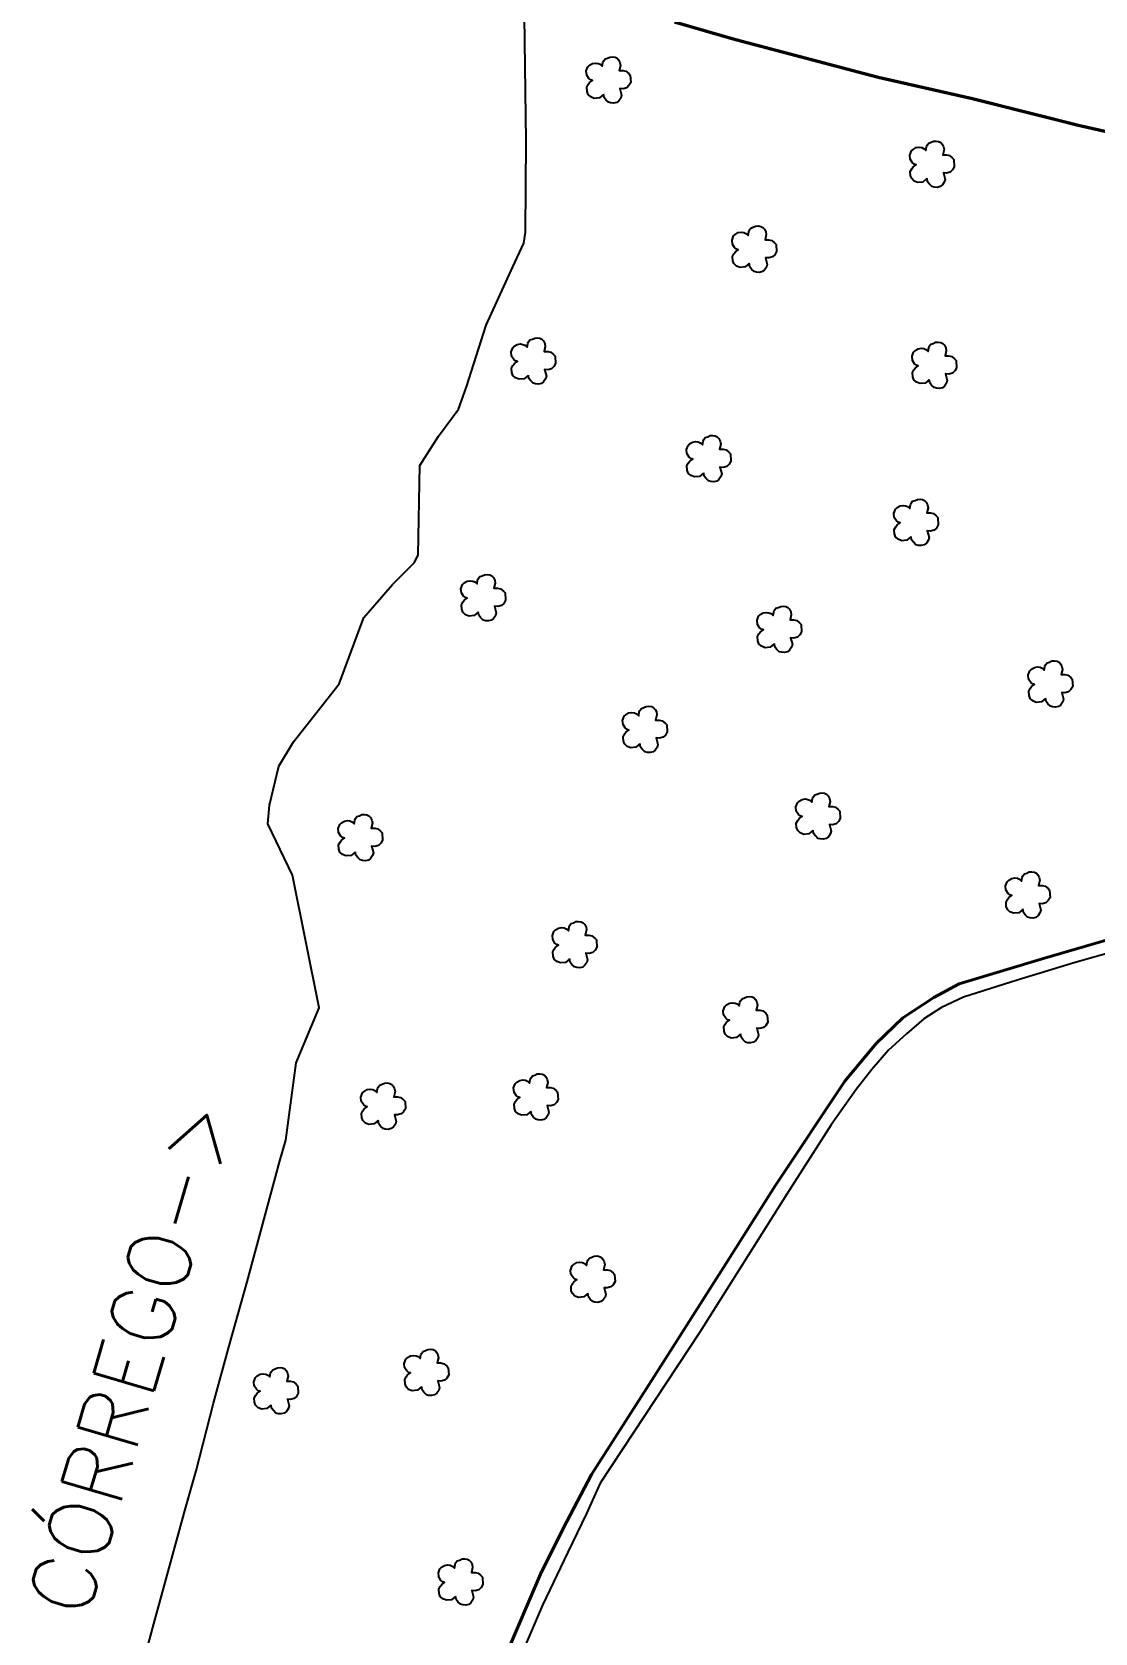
# Model space of a CAD drawing. Extents: x 742933 to 746083, y 7825389 to 7829844.
# Drawn here: x 743640.1 to 743970.5, y 7828058.4 to 7828556.3 of the extents above; entities that cross this region are included whole.
import ezdxf

# ---------------------------------------------------------------- set-up
doc = ezdxf.new("R2010")
doc.units = 0
doc.linetypes.add('CONTINUO', pattern=[0])
doc.layers.add('0114001012', color=1, linetype='Continuous', lineweight=40)
doc.layers.add('0114001012003', color=5, linetype='Continuous', lineweight=25)
for name, color, linetype in [('_SIMBOLO ARVORE', 118, 'Continuous'), ('CURSOS_D_AGUA', 5, 'Continuous'), ('TEXTO', 7, 'Continuous')]:
    doc.layers.add(name, color=color, linetype=linetype)
doc.styles.add('ROMANS', font='romans')

msp = doc.modelspace()

# ---------------------------------------------------------------- linework, layer by layer
at = {"layer": '0114001012', "linetype": 'Continuous'}
msp.add_lwpolyline([(743977.94, 7828275.05), (743954.86, 7828268.3), (743928.26, 7828260.28), (743920.38, 7828256.06), (743910.81, 7828249.74), (743902.51, 7828241.72), (743892.8, 7828230.05), (743871.06, 7828197.48), (743855.72, 7828173.15), (743833.46, 7828138.2), (743814.04, 7828107.68), (743805.15, 7828090.86), (743798.12, 7828076.65), (743787, 7828050.77)], dxfattribs=at)
at = {"layer": '0114001012003'}
msp.add_lwpolyline([(743982.98, 7828272.18), (743964.35, 7828266.88), (743946.32, 7828261.47), (743929.67, 7828256.16), (743922.85, 7828252.95), (743917.33, 7828249.35), (743911.92, 7828244.73), (743906.34, 7828239.66), (743901.14, 7828233.67), (743896.3, 7828227.42), (743888.52, 7828216.43), (743874.75, 7828194.87), (743847.63, 7828151.96), (743816.64, 7828105.02), (743812.45, 7828095.55), (743806.6, 7828083.48), (743798.71, 7828067.07), (743788.34, 7828042.59)], dxfattribs=at)
at = {"layer": '_SIMBOLO ARVORE', "linetype": 'CONTINUO'}
for points in [[(743817.69, 7828536.91, 0), (743816.45, 7828535.86, 0), (743814.87, 7828535.68, 0), (743813.74, 7828536.12, 0), (743812.94, 7828536.91, 0), (743812.61, 7828537.81, 0), (743812.52, 7828539.14, 0), (743812.95, 7828539.98, 0), (743813.4, 7828540.6, 0), (743814.32, 7828541.22, 0), (743813.74, 7828541.4, 0), (743813.16, 7828541.88, 0), (743812.49, 7828542.94, 0), (743812.37, 7828544.2, 0), (743812.85, 7828545.51, 0), (743813.36, 7828545.98, 0), (743814.29, 7828546.55, 0), (743815.27, 7828546.68, 0), (743816.05, 7828546.57, 0), (743816.67, 7828546.29, 0), (743817.35, 7828545.68, 0), (743817.55, 7828546.84, 0), (743817.72, 7828547.3, 0), (743818.23, 7828547.94, 0), (743818.98, 7828548.21, 0), (743819.71, 7828548.54, 0), (743820.54, 7828548.61, 0), (743821.32, 7828548.5, 0), (743821.95, 7828548.17, 0), (743822.43, 7828547.66, 0), (743822.84, 7828546.84, 0), (743823, 7828545.94, 0), (743822.62, 7828544.32, 0), (743823.76, 7828544.34, 0), (743824.69, 7828544.11, 0), (743825.57, 7828543.41, 0), (743826.06, 7828542.86, 0), (743826.2, 7828540.63, 0), (743825.65, 7828539.64, 0), (743824.93, 7828538.97, 0), (743823.79, 7828538.67, 0), (743822.79, 7828538.76, 0), (743823.32, 7828536.68, 0), (743823.08, 7828535.79, 0), (743822.48, 7828534.95, 0), (743821.82, 7828534.42, 0), (743820.88, 7828534.19, 0), (743819.94, 7828534.25, 0), (743819.25, 7828534.45, 0), (743818.45, 7828535.23, 0), (743817.9, 7828535.94, 0), (743817.73, 7828537.02, 0)], [(743918.29, 7828510.71, 0), (743917.04, 7828509.67, 0), (743915.46, 7828509.49, 0), (743914.33, 7828509.92, 0), (743913.53, 7828510.71, 0), (743913.2, 7828511.61, 0), (743913.11, 7828512.94, 0), (743913.54, 7828513.78, 0), (743914, 7828514.4, 0), (743914.91, 7828515.02, 0), (743914.33, 7828515.21, 0), (743913.76, 7828515.68, 0), (743913.09, 7828516.74, 0), (743912.96, 7828518, 0), (743913.45, 7828519.32, 0), (743913.96, 7828519.79, 0), (743914.89, 7828520.36, 0), (743915.87, 7828520.49, 0), (743916.65, 7828520.38, 0), (743917.26, 7828520.09, 0), (743917.94, 7828519.49, 0), (743918.14, 7828520.64, 0), (743918.32, 7828521.1, 0), (743918.82, 7828521.74, 0), (743919.57, 7828522.02, 0), (743920.31, 7828522.34, 0), (743921.13, 7828522.42, 0), (743921.91, 7828522.31, 0), (743922.55, 7828521.97, 0), (743923.02, 7828521.46, 0), (743923.43, 7828520.65, 0), (743923.59, 7828519.74, 0), (743923.22, 7828518.13, 0), (743924.35, 7828518.14, 0), (743925.29, 7828517.92, 0), (743926.17, 7828517.22, 0), (743926.66, 7828516.66, 0), (743926.79, 7828514.44, 0), (743926.25, 7828513.44, 0), (743925.52, 7828512.78, 0), (743924.38, 7828512.47, 0), (743923.38, 7828512.56, 0), (743923.92, 7828510.48, 0), (743923.67, 7828509.6, 0), (743923.07, 7828508.75, 0), (743922.41, 7828508.23, 0), (743921.47, 7828508, 0), (743920.54, 7828508.05, 0), (743919.84, 7828508.25, 0), (743919.04, 7828509.04, 0), (743918.5, 7828509.75, 0), (743918.33, 7828510.82, 0)], [(743863.01, 7828484.28, 0), (743861.76, 7828483.24, 0), (743860.18, 7828483.06, 0), (743859.05, 7828483.49, 0), (743858.25, 7828484.28, 0), (743857.92, 7828485.18, 0), (743857.83, 7828486.51, 0), (743858.26, 7828487.35, 0), (743858.72, 7828487.97, 0), (743859.63, 7828488.59, 0), (743859.05, 7828488.78, 0), (743858.48, 7828489.25, 0), (743857.8, 7828490.31, 0), (743857.68, 7828491.57, 0), (743858.17, 7828492.89, 0), (743858.68, 7828493.36, 0), (743859.61, 7828493.93, 0), (743860.59, 7828494.06, 0), (743861.37, 7828493.95, 0), (743861.98, 7828493.66, 0), (743862.66, 7828493.06, 0), (743862.86, 7828494.21, 0), (743863.03, 7828494.67, 0), (743863.54, 7828495.31, 0), (743864.29, 7828495.59, 0), (743865.03, 7828495.91, 0), (743865.85, 7828495.99, 0), (743866.63, 7828495.88, 0), (743867.27, 7828495.54, 0), (743867.74, 7828495.03, 0), (743868.15, 7828494.22, 0), (743868.31, 7828493.31, 0), (743867.94, 7828491.7, 0), (743869.07, 7828491.71, 0), (743870.01, 7828491.49, 0), (743870.89, 7828490.79, 0), (743871.38, 7828490.23, 0), (743871.51, 7828488.01, 0), (743870.97, 7828487.01, 0), (743870.24, 7828486.35, 0), (743869.1, 7828486.04, 0), (743868.1, 7828486.13, 0), (743868.63, 7828484.05, 0), (743868.39, 7828483.17, 0), (743867.79, 7828482.32, 0), (743867.13, 7828481.8, 0), (743866.19, 7828481.57, 0), (743865.26, 7828481.62, 0), (743864.56, 7828481.82, 0), (743863.76, 7828482.61, 0), (743863.21, 7828483.32, 0), (743863.05, 7828484.39, 0)], [(743794.33, 7828449.52, 0), (743793.08, 7828448.48, 0), (743791.5, 7828448.3, 0), (743790.37, 7828448.73, 0), (743789.57, 7828449.52, 0), (743789.24, 7828450.42, 0), (743789.15, 7828451.75, 0), (743789.58, 7828452.59, 0), (743790.04, 7828453.21, 0), (743790.95, 7828453.83, 0), (743790.37, 7828454.02, 0), (743789.8, 7828454.49, 0), (743789.13, 7828455.55, 0), (743789, 7828456.81, 0), (743789.49, 7828458.13, 0), (743790, 7828458.6, 0), (743790.93, 7828459.17, 0), (743791.91, 7828459.3, 0), (743792.69, 7828459.18, 0), (743793.3, 7828458.9, 0), (743793.98, 7828458.3, 0), (743794.18, 7828459.45, 0), (743794.36, 7828459.91, 0), (743794.86, 7828460.55, 0), (743795.61, 7828460.83, 0), (743796.35, 7828461.15, 0), (743797.17, 7828461.23, 0), (743797.95, 7828461.12, 0), (743798.59, 7828460.78, 0), (743799.06, 7828460.27, 0), (743799.47, 7828459.46, 0), (743799.63, 7828458.55, 0), (743799.26, 7828456.94, 0), (743800.39, 7828456.95, 0), (743801.33, 7828456.73, 0), (743802.21, 7828456.03, 0), (743802.7, 7828455.47, 0), (743802.83, 7828453.25, 0), (743802.29, 7828452.25, 0), (743801.56, 7828451.59, 0), (743800.42, 7828451.28, 0), (743799.42, 7828451.37, 0), (743799.96, 7828449.29, 0), (743799.71, 7828448.41, 0), (743799.11, 7828447.56, 0), (743798.45, 7828447.04, 0), (743797.51, 7828446.81, 0), (743796.58, 7828446.86, 0), (743795.88, 7828447.06, 0), (743795.08, 7828447.85, 0), (743794.54, 7828448.56, 0), (743794.37, 7828449.63, 0)], [(743918.97, 7828448.18, 0), (743917.73, 7828447.13, 0), (743916.14, 7828446.95, 0), (743915.02, 7828447.39, 0), (743914.22, 7828448.17, 0), (743913.89, 7828449.07, 0), (743913.8, 7828450.41, 0), (743914.23, 7828451.25, 0), (743914.68, 7828451.87, 0), (743915.59, 7828452.49, 0), (743915.01, 7828452.67, 0), (743914.44, 7828453.14, 0), (743913.77, 7828454.2, 0), (743913.65, 7828455.47, 0), (743914.13, 7828456.78, 0), (743914.64, 7828457.25, 0), (743915.57, 7828457.82, 0), (743916.55, 7828457.95, 0), (743917.33, 7828457.84, 0), (743917.95, 7828457.55, 0), (743918.62, 7828456.95, 0), (743918.83, 7828458.1, 0), (743919, 7828458.56, 0), (743919.5, 7828459.2, 0), (743920.26, 7828459.48, 0), (743920.99, 7828459.81, 0), (743921.82, 7828459.88, 0), (743922.6, 7828459.77, 0), (743923.23, 7828459.43, 0), (743923.7, 7828458.93, 0), (743924.12, 7828458.11, 0), (743924.28, 7828457.2, 0), (743923.9, 7828455.59, 0), (743925.03, 7828455.61, 0), (743925.97, 7828455.38, 0), (743926.85, 7828454.68, 0), (743927.34, 7828454.12, 0), (743927.48, 7828451.9, 0), (743926.93, 7828450.9, 0), (743926.21, 7828450.24, 0), (743925.07, 7828449.94, 0), (743924.07, 7828450.02, 0), (743924.6, 7828447.95, 0), (743924.35, 7828447.06, 0), (743923.75, 7828446.22, 0), (743923.09, 7828445.69, 0), (743922.15, 7828445.46, 0), (743921.22, 7828445.52, 0), (743920.52, 7828445.71, 0), (743919.72, 7828446.5, 0), (743919.18, 7828447.21, 0), (743919.01, 7828448.28, 0)], [(743848.84, 7828419.15, 0), (743847.59, 7828418.1, 0), (743846.01, 7828417.92, 0), (743844.88, 7828418.36, 0), (743844.08, 7828419.15, 0), (743843.75, 7828420.05, 0), (743843.66, 7828421.38, 0), (743844.09, 7828422.22, 0), (743844.55, 7828422.84, 0), (743845.46, 7828423.46, 0), (743844.88, 7828423.64, 0), (743844.31, 7828424.12, 0), (743843.64, 7828425.18, 0), (743843.51, 7828426.44, 0), (743844, 7828427.75, 0), (743844.51, 7828428.22, 0), (743845.44, 7828428.79, 0), (743846.42, 7828428.92, 0), (743847.2, 7828428.81, 0), (743847.81, 7828428.53, 0), (743848.49, 7828427.92, 0), (743848.69, 7828429.08, 0), (743848.87, 7828429.54, 0), (743849.37, 7828430.18, 0), (743850.12, 7828430.45, 0), (743850.86, 7828430.78, 0), (743851.68, 7828430.85, 0), (743852.46, 7828430.74, 0), (743853.1, 7828430.41, 0), (743853.57, 7828429.9, 0), (743853.98, 7828429.08, 0), (743854.15, 7828428.18, 0), (743853.77, 7828426.56, 0), (743854.9, 7828426.58, 0), (743855.84, 7828426.35, 0), (743856.72, 7828425.65, 0), (743857.21, 7828425.1, 0), (743857.34, 7828422.87, 0), (743856.8, 7828421.88, 0), (743856.07, 7828421.21, 0), (743854.93, 7828420.91, 0), (743853.93, 7828421, 0), (743854.47, 7828418.92, 0), (743854.22, 7828418.03, 0), (743853.62, 7828417.19, 0), (743852.96, 7828416.66, 0), (743852.02, 7828416.43, 0), (743851.09, 7828416.49, 0), (743850.39, 7828416.69, 0), (743849.59, 7828417.47, 0), (743849.05, 7828418.18, 0), (743848.88, 7828419.26, 0)], [(743913.31, 7828399.33, 0), (743912.06, 7828398.28, 0), (743910.48, 7828398.1, 0), (743909.35, 7828398.54, 0), (743908.55, 7828399.32, 0), (743908.22, 7828400.22, 0), (743908.13, 7828401.55, 0), (743908.56, 7828402.4, 0), (743909.02, 7828403.02, 0), (743909.93, 7828403.63, 0), (743909.35, 7828403.82, 0), (743908.78, 7828404.29, 0), (743908.1, 7828405.35, 0), (743907.98, 7828406.61, 0), (743908.47, 7828407.93, 0), (743908.98, 7828408.4, 0), (743909.91, 7828408.97, 0), (743910.88, 7828409.1, 0), (743911.66, 7828408.99, 0), (743912.28, 7828408.7, 0), (743912.96, 7828408.1, 0), (743913.16, 7828409.25, 0), (743913.33, 7828409.71, 0), (743913.84, 7828410.35, 0), (743914.59, 7828410.63, 0), (743915.32, 7828410.95, 0), (743916.15, 7828411.03, 0), (743916.93, 7828410.92, 0), (743917.57, 7828410.58, 0), (743918.04, 7828410.07, 0), (743918.45, 7828409.26, 0), (743918.61, 7828408.35, 0), (743918.24, 7828406.74, 0), (743919.37, 7828406.76, 0), (743920.3, 7828406.53, 0), (743921.19, 7828405.83, 0), (743921.68, 7828405.27, 0), (743921.81, 7828403.05, 0), (743921.26, 7828402.05, 0), (743920.54, 7828401.39, 0), (743919.4, 7828401.08, 0), (743918.4, 7828401.17, 0), (743918.93, 7828399.1, 0), (743918.69, 7828398.21, 0), (743918.09, 7828397.37, 0), (743917.43, 7828396.84, 0), (743916.49, 7828396.61, 0), (743915.56, 7828396.66, 0), (743914.86, 7828396.86, 0), (743914.06, 7828397.65, 0), (743913.51, 7828398.36, 0), (743913.35, 7828399.43, 0)], [(743778.74, 7828375.89, 0), (743777.5, 7828374.85, 0), (743775.92, 7828374.67, 0), (743774.79, 7828375.1, 0), (743773.99, 7828375.89, 0), (743773.66, 7828376.79, 0), (743773.57, 7828378.12, 0), (743774, 7828378.96, 0), (743774.45, 7828379.58, 0), (743775.37, 7828380.2, 0), (743774.78, 7828380.39, 0), (743774.21, 7828380.86, 0), (743773.54, 7828381.92, 0), (743773.42, 7828383.18, 0), (743773.9, 7828384.5, 0), (743774.41, 7828384.97, 0), (743775.34, 7828385.54, 0), (743776.32, 7828385.67, 0), (743777.1, 7828385.55, 0), (743777.72, 7828385.27, 0), (743778.4, 7828384.67, 0), (743778.6, 7828385.82, 0), (743778.77, 7828386.28, 0), (743779.28, 7828386.92, 0), (743780.03, 7828387.2, 0), (743780.76, 7828387.52, 0), (743781.59, 7828387.6, 0), (743782.37, 7828387.49, 0), (743783, 7828387.15, 0), (743783.48, 7828386.64, 0), (743783.89, 7828385.83, 0), (743784.05, 7828384.92, 0), (743783.67, 7828383.31, 0), (743784.81, 7828383.32, 0), (743785.74, 7828383.1, 0), (743786.62, 7828382.4, 0), (743787.11, 7828381.84, 0), (743787.25, 7828379.62, 0), (743786.7, 7828378.62, 0), (743785.98, 7828377.96, 0), (743784.84, 7828377.65, 0), (743783.84, 7828377.74, 0), (743784.37, 7828375.66, 0), (743784.13, 7828374.78, 0), (743783.53, 7828373.93, 0), (743782.86, 7828373.41, 0), (743781.93, 7828373.18, 0), (743780.99, 7828373.23, 0), (743780.3, 7828373.43, 0), (743779.49, 7828374.22, 0), (743778.95, 7828374.93, 0), (743778.78, 7828376, 0)], [(743870.8, 7828366.05, 0), (743869.56, 7828365.01, 0), (743867.97, 7828364.82, 0), (743866.84, 7828365.26, 0), (743866.04, 7828366.05, 0), (743865.71, 7828366.95, 0), (743865.62, 7828368.28, 0), (743866.06, 7828369.12, 0), (743866.51, 7828369.74, 0), (743867.42, 7828370.36, 0), (743866.84, 7828370.54, 0), (743866.27, 7828371.02, 0), (743865.6, 7828372.08, 0), (743865.48, 7828373.34, 0), (743865.96, 7828374.65, 0), (743866.47, 7828375.12, 0), (743867.4, 7828375.69, 0), (743868.38, 7828375.82, 0), (743869.16, 7828375.71, 0), (743869.78, 7828375.43, 0), (743870.45, 7828374.82, 0), (743870.65, 7828375.98, 0), (743870.83, 7828376.44, 0), (743871.33, 7828377.08, 0), (743872.08, 7828377.35, 0), (743872.82, 7828377.68, 0), (743873.64, 7828377.75, 0), (743874.43, 7828377.64, 0), (743875.06, 7828377.31, 0), (743875.53, 7828376.8, 0), (743875.94, 7828375.98, 0), (743876.11, 7828375.08, 0), (743875.73, 7828373.46, 0), (743876.86, 7828373.48, 0), (743877.8, 7828373.26, 0), (743878.68, 7828372.56, 0), (743879.17, 7828372, 0), (743879.3, 7828369.77, 0), (743878.76, 7828368.78, 0), (743878.03, 7828368.11, 0), (743876.89, 7828367.81, 0), (743875.89, 7828367.9, 0), (743876.43, 7828365.82, 0), (743876.18, 7828364.94, 0), (743875.58, 7828364.09, 0), (743874.92, 7828363.56, 0), (743873.98, 7828363.33, 0), (743873.05, 7828363.39, 0), (743872.35, 7828363.59, 0), (743871.55, 7828364.37, 0), (743871.01, 7828365.08, 0), (743870.84, 7828366.16, 0)], [(743955.1, 7828349.06, 0), (743953.86, 7828348.01, 0), (743952.27, 7828347.83, 0), (743951.15, 7828348.27, 0), (743950.34, 7828349.06, 0), (743950.01, 7828349.96, 0), (743949.92, 7828351.29, 0), (743950.36, 7828352.13, 0), (743950.81, 7828352.75, 0), (743951.72, 7828353.37, 0), (743951.14, 7828353.55, 0), (743950.57, 7828354.03, 0), (743949.9, 7828355.09, 0), (743949.78, 7828356.35, 0), (743950.26, 7828357.66, 0), (743950.77, 7828358.13, 0), (743951.7, 7828358.7, 0), (743952.68, 7828358.83, 0), (743953.46, 7828358.72, 0), (743954.08, 7828358.44, 0), (743954.75, 7828357.83, 0), (743954.96, 7828358.99, 0), (743955.13, 7828359.45, 0), (743955.63, 7828360.09, 0), (743956.39, 7828360.36, 0), (743957.12, 7828360.69, 0), (743957.95, 7828360.76, 0), (743958.73, 7828360.65, 0), (743959.36, 7828360.32, 0), (743959.83, 7828359.81, 0), (743960.25, 7828358.99, 0), (743960.41, 7828358.09, 0), (743960.03, 7828356.47, 0), (743961.16, 7828356.49, 0), (743962.1, 7828356.26, 0), (743962.98, 7828355.56, 0), (743963.47, 7828355.01, 0), (743963.6, 7828352.78, 0), (743963.06, 7828351.79, 0), (743962.33, 7828351.12, 0), (743961.19, 7828350.82, 0), (743960.19, 7828350.91, 0), (743960.73, 7828348.83, 0), (743960.48, 7828347.94, 0), (743959.88, 7828347.1, 0), (743959.22, 7828346.57, 0), (743958.28, 7828346.34, 0), (743957.35, 7828346.4, 0), (743956.65, 7828346.6, 0), (743955.85, 7828347.38, 0), (743955.31, 7828348.09, 0), (743955.14, 7828349.17, 0)], [(743829.01, 7828334.9, 0), (743827.76, 7828333.85, 0), (743826.18, 7828333.67, 0), (743825.05, 7828334.11, 0), (743824.25, 7828334.9, 0), (743823.92, 7828335.8, 0), (743823.83, 7828337.13, 0), (743824.26, 7828337.97, 0), (743824.71, 7828338.59, 0), (743825.63, 7828339.21, 0), (743825.05, 7828339.39, 0), (743824.47, 7828339.87, 0), (743823.8, 7828340.93, 0), (743823.68, 7828342.19, 0), (743824.16, 7828343.5, 0), (743824.68, 7828343.97, 0), (743825.6, 7828344.54, 0), (743826.58, 7828344.67, 0), (743827.36, 7828344.56, 0), (743827.98, 7828344.28, 0), (743828.66, 7828343.67, 0), (743828.86, 7828344.83, 0), (743829.03, 7828345.29, 0), (743829.54, 7828345.93, 0), (743830.29, 7828346.2, 0), (743831.02, 7828346.53, 0), (743831.85, 7828346.6, 0), (743832.63, 7828346.49, 0), (743833.26, 7828346.16, 0), (743833.74, 7828345.65, 0), (743834.15, 7828344.83, 0), (743834.31, 7828343.93, 0), (743833.93, 7828342.31, 0), (743835.07, 7828342.33, 0), (743836, 7828342.1, 0), (743836.88, 7828341.4, 0), (743837.37, 7828340.85, 0), (743837.51, 7828338.62, 0), (743836.96, 7828337.63, 0), (743836.24, 7828336.96, 0), (743835.1, 7828336.66, 0), (743834.1, 7828336.75, 0), (743834.63, 7828334.67, 0), (743834.39, 7828333.78, 0), (743833.79, 7828332.94, 0), (743833.13, 7828332.41, 0), (743832.19, 7828332.18, 0), (743831.25, 7828332.24, 0), (743830.56, 7828332.44, 0), (743829.76, 7828333.22, 0), (743829.21, 7828333.93, 0), (743829.04, 7828335.01, 0)], [(743882.84, 7828308, 0), (743881.6, 7828306.95, 0), (743880.02, 7828306.77, 0), (743878.89, 7828307.21, 0), (743878.09, 7828307.99, 0), (743877.76, 7828308.89, 0), (743877.67, 7828310.22, 0), (743878.1, 7828311.07, 0), (743878.55, 7828311.69, 0), (743879.46, 7828312.3, 0), (743878.88, 7828312.49, 0), (743878.31, 7828312.96, 0), (743877.64, 7828314.02, 0), (743877.52, 7828315.28, 0), (743878, 7828316.6, 0), (743878.51, 7828317.07, 0), (743879.44, 7828317.64, 0), (743880.42, 7828317.77, 0), (743881.2, 7828317.66, 0), (743881.82, 7828317.37, 0), (743882.49, 7828316.77, 0), (743882.7, 7828317.92, 0), (743882.87, 7828318.38, 0), (743883.38, 7828319.02, 0), (743884.13, 7828319.3, 0), (743884.86, 7828319.62, 0), (743885.69, 7828319.7, 0), (743886.47, 7828319.59, 0), (743887.1, 7828319.25, 0), (743887.57, 7828318.74, 0), (743887.99, 7828317.93, 0), (743888.15, 7828317.02, 0), (743887.77, 7828315.41, 0), (743888.91, 7828315.43, 0), (743889.84, 7828315.2, 0), (743890.72, 7828314.5, 0), (743891.21, 7828313.94, 0), (743891.35, 7828311.72, 0), (743890.8, 7828310.72, 0), (743890.08, 7828310.06, 0), (743888.94, 7828309.75, 0), (743887.94, 7828309.84, 0), (743888.47, 7828307.77, 0), (743888.23, 7828306.88, 0), (743887.63, 7828306.04, 0), (743886.96, 7828305.51, 0), (743886.02, 7828305.28, 0), (743885.09, 7828305.33, 0), (743884.4, 7828305.53, 0), (743883.59, 7828306.32, 0), (743883.05, 7828307.03, 0), (743882.88, 7828308.1, 0)], [(743740.55, 7828301.28, 0), (743739.31, 7828300.23, 0), (743737.72, 7828300.05, 0), (743736.6, 7828300.49, 0), (743735.8, 7828301.27, 0), (743735.46, 7828302.17, 0), (743735.37, 7828303.5, 0), (743735.81, 7828304.34, 0), (743736.26, 7828304.97, 0), (743737.17, 7828305.58, 0), (743736.59, 7828305.77, 0), (743736.02, 7828306.24, 0), (743735.35, 7828307.3, 0), (743735.23, 7828308.56, 0), (743735.71, 7828309.88, 0), (743736.22, 7828310.35, 0), (743737.15, 7828310.92, 0), (743738.13, 7828311.05, 0), (743738.91, 7828310.94, 0), (743739.53, 7828310.65, 0), (743740.2, 7828310.05, 0), (743740.41, 7828311.2, 0), (743740.58, 7828311.66, 0), (743741.08, 7828312.3, 0), (743741.84, 7828312.58, 0), (743742.57, 7828312.9, 0), (743743.4, 7828312.98, 0), (743744.18, 7828312.87, 0), (743744.81, 7828312.53, 0), (743745.28, 7828312.02, 0), (743745.7, 7828311.21, 0), (743745.86, 7828310.3, 0), (743745.48, 7828308.69, 0), (743746.61, 7828308.7, 0), (743747.55, 7828308.48, 0), (743748.43, 7828307.78, 0), (743748.92, 7828307.22, 0), (743749.05, 7828305, 0), (743748.51, 7828304, 0), (743747.78, 7828303.34, 0), (743746.64, 7828303.03, 0), (743745.64, 7828303.12, 0), (743746.18, 7828301.04, 0), (743745.93, 7828300.16, 0), (743745.33, 7828299.31, 0), (743744.67, 7828298.79, 0), (743743.73, 7828298.56, 0), (743742.8, 7828298.61, 0), (743742.1, 7828298.81, 0), (743741.3, 7828299.6, 0), (743740.76, 7828300.31, 0), (743740.59, 7828301.38, 0)], [(743948.04, 7828283.45, 0), (743946.8, 7828282.41, 0), (743945.21, 7828282.22, 0), (743944.09, 7828282.66, 0), (743943.29, 7828283.45, 0), (743942.95, 7828284.35, 0), (743942.86, 7828285.68, 0), (743943.3, 7828286.52, 0), (743943.75, 7828287.14, 0), (743944.66, 7828287.76, 0), (743944.08, 7828287.95, 0), (743943.51, 7828288.42, 0), (743942.84, 7828289.48, 0), (743942.72, 7828290.74, 0), (743943.2, 7828292.05, 0), (743943.71, 7828292.53, 0), (743944.64, 7828293.09, 0), (743945.62, 7828293.22, 0), (743946.4, 7828293.11, 0), (743947.02, 7828292.83, 0), (743947.69, 7828292.22, 0), (743947.9, 7828293.38, 0), (743948.07, 7828293.84, 0), (743948.57, 7828294.48, 0), (743949.33, 7828294.75, 0), (743950.06, 7828295.08, 0), (743950.89, 7828295.16, 0), (743951.67, 7828295.04, 0), (743952.3, 7828294.71, 0), (743952.77, 7828294.2, 0), (743953.19, 7828293.39, 0), (743953.35, 7828292.48, 0), (743952.97, 7828290.86, 0), (743954.1, 7828290.88, 0), (743955.04, 7828290.66, 0), (743955.92, 7828289.96, 0), (743956.41, 7828289.4, 0), (743956.54, 7828287.17, 0), (743956, 7828286.18, 0), (743955.27, 7828285.51, 0), (743954.13, 7828285.21, 0), (743953.13, 7828285.3, 0), (743953.67, 7828283.22, 0), (743953.42, 7828282.34, 0), (743952.82, 7828281.49, 0), (743952.16, 7828280.96, 0), (743951.22, 7828280.73, 0), (743950.29, 7828280.79, 0), (743949.59, 7828280.99, 0), (743948.79, 7828281.77, 0), (743948.25, 7828282.48, 0), (743948.08, 7828283.56, 0)], [(743807.14, 7828268, 0), (743805.9, 7828266.95, 0), (743804.31, 7828266.77, 0), (743803.19, 7828267.21, 0), (743802.39, 7828268, 0), (743802.06, 7828268.9, 0), (743801.97, 7828270.23, 0), (743802.4, 7828271.07, 0), (743802.85, 7828271.69, 0), (743803.76, 7828272.31, 0), (743803.18, 7828272.49, 0), (743802.61, 7828272.97, 0), (743801.94, 7828274.03, 0), (743801.82, 7828275.29, 0), (743802.3, 7828276.6, 0), (743802.81, 7828277.07, 0), (743803.74, 7828277.64, 0), (743804.72, 7828277.77, 0), (743805.5, 7828277.66, 0), (743806.12, 7828277.38, 0), (743806.79, 7828276.77, 0), (743807, 7828277.93, 0), (743807.17, 7828278.39, 0), (743807.67, 7828279.03, 0), (743808.43, 7828279.3, 0), (743809.16, 7828279.63, 0), (743809.99, 7828279.7, 0), (743810.77, 7828279.59, 0), (743811.4, 7828279.26, 0), (743811.87, 7828278.75, 0), (743812.29, 7828277.93, 0), (743812.45, 7828277.03, 0), (743812.07, 7828275.41, 0), (743813.2, 7828275.43, 0), (743814.14, 7828275.2, 0), (743815.02, 7828274.5, 0), (743815.51, 7828273.95, 0), (743815.65, 7828271.72, 0), (743815.1, 7828270.73, 0), (743814.38, 7828270.06, 0), (743813.24, 7828269.76, 0), (743812.24, 7828269.85, 0), (743812.77, 7828267.77, 0), (743812.53, 7828266.88, 0), (743811.92, 7828266.04, 0), (743811.26, 7828265.51, 0), (743810.32, 7828265.28, 0), (743809.39, 7828265.34, 0), (743808.69, 7828265.54, 0), (743807.89, 7828266.32, 0), (743807.35, 7828267.03, 0), (743807.18, 7828268.11, 0)], [(743860.27, 7828244.64, 0), (743859.03, 7828243.59, 0), (743857.45, 7828243.41, 0), (743856.32, 7828243.85, 0), (743855.52, 7828244.63, 0), (743855.19, 7828245.53, 0), (743855.1, 7828246.86, 0), (743855.53, 7828247.71, 0), (743855.98, 7828248.33, 0), (743856.9, 7828248.94, 0), (743856.31, 7828249.13, 0), (743855.74, 7828249.6, 0), (743855.07, 7828250.66, 0), (743854.95, 7828251.92, 0), (743855.43, 7828253.24, 0), (743855.94, 7828253.71, 0), (743856.87, 7828254.28, 0), (743857.85, 7828254.41, 0), (743858.63, 7828254.3, 0), (743859.25, 7828254.01, 0), (743859.93, 7828253.41, 0), (743860.13, 7828254.56, 0), (743860.3, 7828255.02, 0), (743860.81, 7828255.66, 0), (743861.56, 7828255.94, 0), (743862.29, 7828256.26, 0), (743863.12, 7828256.34, 0), (743863.9, 7828256.23, 0), (743864.53, 7828255.89, 0), (743865.01, 7828255.38, 0), (743865.42, 7828254.57, 0), (743865.58, 7828253.66, 0), (743865.2, 7828252.05, 0), (743866.34, 7828252.07, 0), (743867.27, 7828251.84, 0), (743868.15, 7828251.14, 0), (743868.64, 7828250.58, 0), (743868.78, 7828248.36, 0), (743868.23, 7828247.36, 0), (743867.51, 7828246.7, 0), (743866.37, 7828246.39, 0), (743865.37, 7828246.48, 0), (743865.9, 7828244.41, 0), (743865.66, 7828243.52, 0), (743865.06, 7828242.68, 0), (743864.39, 7828242.15, 0), (743863.46, 7828241.92, 0), (743862.52, 7828241.97, 0), (743861.83, 7828242.17, 0), (743861.02, 7828242.96, 0), (743860.48, 7828243.67, 0), (743860.31, 7828244.74, 0)], [(743747.64, 7828217.73, 0), (743746.39, 7828216.69, 0), (743744.81, 7828216.5, 0), (743743.68, 7828216.94, 0), (743742.88, 7828217.73, 0), (743742.55, 7828218.63, 0), (743742.46, 7828219.96, 0), (743742.89, 7828220.8, 0), (743743.35, 7828221.42, 0), (743744.26, 7828222.04, 0), (743743.68, 7828222.23, 0), (743743.11, 7828222.7, 0), (743742.43, 7828223.76, 0), (743742.31, 7828225.02, 0), (743742.8, 7828226.34, 0), (743743.31, 7828226.81, 0), (743744.24, 7828227.37, 0), (743745.21, 7828227.51, 0), (743745.99, 7828227.39, 0), (743746.61, 7828227.11, 0), (743747.29, 7828226.5, 0), (743747.49, 7828227.66, 0), (743747.66, 7828228.12, 0), (743748.17, 7828228.76, 0), (743748.92, 7828229.04, 0), (743749.65, 7828229.36, 0), (743750.48, 7828229.44, 0), (743751.26, 7828229.33, 0), (743751.9, 7828228.99, 0), (743752.37, 7828228.48, 0), (743752.78, 7828227.67, 0), (743752.94, 7828226.76, 0), (743752.57, 7828225.14, 0), (743753.7, 7828225.16, 0), (743754.63, 7828224.94, 0), (743755.52, 7828224.24, 0), (743756.01, 7828223.68, 0), (743756.14, 7828221.45, 0), (743755.59, 7828220.46, 0), (743754.87, 7828219.8, 0), (743753.73, 7828219.49, 0), (743752.73, 7828219.58, 0), (743753.26, 7828217.5, 0), (743753.02, 7828216.62, 0), (743752.42, 7828215.77, 0), (743751.76, 7828215.25, 0), (743750.82, 7828215.01, 0), (743749.89, 7828215.07, 0), (743749.19, 7828215.27, 0), (743748.39, 7828216.06, 0), (743747.84, 7828216.76, 0), (743747.68, 7828217.84, 0)], [(743795.1, 7828220.61, 0), (743793.86, 7828219.56, 0), (743792.28, 7828219.38, 0), (743791.15, 7828219.82, 0), (743790.35, 7828220.6, 0), (743790.02, 7828221.5, 0), (743789.93, 7828222.84, 0), (743790.36, 7828223.68, 0), (743790.81, 7828224.3, 0), (743791.72, 7828224.92, 0), (743791.14, 7828225.1, 0), (743790.57, 7828225.57, 0), (743789.9, 7828226.63, 0), (743789.78, 7828227.89, 0), (743790.26, 7828229.21, 0), (743790.77, 7828229.68, 0), (743791.7, 7828230.25, 0), (743792.68, 7828230.38, 0), (743793.46, 7828230.27, 0), (743794.08, 7828229.98, 0), (743794.75, 7828229.38, 0), (743794.96, 7828230.53, 0), (743795.13, 7828230.99, 0), (743795.64, 7828231.63, 0), (743796.39, 7828231.91, 0), (743797.12, 7828232.24, 0), (743797.95, 7828232.31, 0), (743798.73, 7828232.2, 0), (743799.36, 7828231.86, 0), (743799.83, 7828231.35, 0), (743800.25, 7828230.54, 0), (743800.41, 7828229.63, 0), (743800.03, 7828228.02, 0), (743801.17, 7828228.04, 0), (743802.1, 7828227.81, 0), (743802.98, 7828227.11, 0), (743803.47, 7828226.55, 0), (743803.61, 7828224.33, 0), (743803.06, 7828223.33, 0), (743802.34, 7828222.67, 0), (743801.2, 7828222.36, 0), (743800.2, 7828222.45, 0), (743800.73, 7828220.38, 0), (743800.49, 7828219.49, 0), (743799.89, 7828218.65, 0), (743799.22, 7828218.12, 0), (743798.28, 7828217.89, 0), (743797.35, 7828217.94, 0), (743796.65, 7828218.14, 0), (743795.85, 7828218.93, 0), (743795.31, 7828219.64, 0), (743795.14, 7828220.71, 0)], [(743812.81, 7828163.93, 0), (743811.57, 7828162.88, 0), (743809.98, 7828162.7, 0), (743808.85, 7828163.14, 0), (743808.05, 7828163.92, 0), (743807.72, 7828164.82, 0), (743807.63, 7828166.15, 0), (743808.06, 7828166.99, 0), (743808.52, 7828167.62, 0), (743809.43, 7828168.23, 0), (743808.85, 7828168.42, 0), (743808.28, 7828168.89, 0), (743807.61, 7828169.95, 0), (743807.49, 7828171.21, 0), (743807.97, 7828172.53, 0), (743808.48, 7828173, 0), (743809.41, 7828173.57, 0), (743810.39, 7828173.7, 0), (743811.17, 7828173.59, 0), (743811.78, 7828173.3, 0), (743812.46, 7828172.7, 0), (743812.66, 7828173.85, 0), (743812.84, 7828174.31, 0), (743813.34, 7828174.95, 0), (743814.09, 7828175.23, 0), (743814.83, 7828175.55, 0), (743815.65, 7828175.63, 0), (743816.44, 7828175.52, 0), (743817.07, 7828175.18, 0), (743817.54, 7828174.67, 0), (743817.95, 7828173.86, 0), (743818.12, 7828172.95, 0), (743817.74, 7828171.34, 0), (743818.87, 7828171.36, 0), (743819.81, 7828171.13, 0), (743820.69, 7828170.43, 0), (743821.18, 7828169.87, 0), (743821.31, 7828167.65, 0), (743820.77, 7828166.65, 0), (743820.04, 7828165.99, 0), (743818.9, 7828165.68, 0), (743817.9, 7828165.77, 0), (743818.44, 7828163.7, 0), (743818.19, 7828162.81, 0), (743817.59, 7828161.97, 0), (743816.93, 7828161.44, 0), (743815.99, 7828161.21, 0), (743815.06, 7828161.26, 0), (743814.36, 7828161.46, 0), (743813.56, 7828162.25, 0), (743813.02, 7828162.96, 0), (743812.85, 7828164.03, 0)], [(743761.1, 7828134.94, 0), (743759.85, 7828133.9, 0), (743758.27, 7828133.71, 0), (743757.14, 7828134.15, 0), (743756.34, 7828134.94, 0), (743756.01, 7828135.84, 0), (743755.92, 7828137.17, 0), (743756.35, 7828138.01, 0), (743756.81, 7828138.63, 0), (743757.72, 7828139.25, 0), (743757.14, 7828139.43, 0), (743756.57, 7828139.91, 0), (743755.9, 7828140.97, 0), (743755.77, 7828142.23, 0), (743756.26, 7828143.54, 0), (743756.77, 7828144.01, 0), (743757.7, 7828144.58, 0), (743758.68, 7828144.71, 0), (743759.46, 7828144.6, 0), (743760.07, 7828144.32, 0), (743760.75, 7828143.71, 0), (743760.95, 7828144.87, 0), (743761.13, 7828145.33, 0), (743761.63, 7828145.97, 0), (743762.38, 7828146.24, 0), (743763.12, 7828146.57, 0), (743763.94, 7828146.64, 0), (743764.72, 7828146.53, 0), (743765.36, 7828146.2, 0), (743765.83, 7828145.69, 0), (743766.24, 7828144.87, 0), (743766.41, 7828143.97, 0), (743766.03, 7828142.35, 0), (743767.16, 7828142.37, 0), (743768.1, 7828142.14, 0), (743768.98, 7828141.45, 0), (743769.47, 7828140.89, 0), (743769.6, 7828138.66, 0), (743769.06, 7828137.67, 0), (743768.33, 7828137, 0), (743767.19, 7828136.7, 0), (743766.19, 7828136.79, 0), (743766.73, 7828134.71, 0), (743766.48, 7828133.82, 0), (743765.88, 7828132.98, 0), (743765.22, 7828132.45, 0), (743764.28, 7828132.22, 0), (743763.35, 7828132.28, 0), (743762.65, 7828132.48, 0), (743761.85, 7828133.26, 0), (743761.31, 7828133.97, 0), (743761.14, 7828135.05, 0)], [(743714.34, 7828129.24, 0), (743713.1, 7828128.19, 0), (743711.51, 7828128.01, 0), (743710.38, 7828128.45, 0), (743709.58, 7828129.23, 0), (743709.25, 7828130.13, 0), (743709.16, 7828131.46, 0), (743709.6, 7828132.3, 0), (743710.05, 7828132.93, 0), (743710.96, 7828133.54, 0), (743710.38, 7828133.73, 0), (743709.81, 7828134.2, 0), (743709.14, 7828135.26, 0), (743709.02, 7828136.52, 0), (743709.5, 7828137.84, 0), (743710.01, 7828138.31, 0), (743710.94, 7828138.88, 0), (743711.92, 7828139.01, 0), (743712.7, 7828138.9, 0), (743713.32, 7828138.61, 0), (743713.99, 7828138.01, 0), (743714.19, 7828139.16, 0), (743714.37, 7828139.62, 0), (743714.87, 7828140.26, 0), (743715.62, 7828140.54, 0), (743716.36, 7828140.86, 0), (743717.18, 7828140.94, 0), (743717.97, 7828140.83, 0), (743718.6, 7828140.49, 0), (743719.07, 7828139.98, 0), (743719.48, 7828139.17, 0), (743719.65, 7828138.26, 0), (743719.27, 7828136.65, 0), (743720.4, 7828136.66, 0), (743721.34, 7828136.44, 0), (743722.22, 7828135.74, 0), (743722.71, 7828135.18, 0), (743722.84, 7828132.96, 0), (743722.3, 7828131.96, 0), (743721.57, 7828131.3, 0), (743720.43, 7828130.99, 0), (743719.43, 7828131.08, 0), (743719.97, 7828129, 0), (743719.72, 7828128.12, 0), (743719.12, 7828127.27, 0), (743718.46, 7828126.75, 0), (743717.52, 7828126.52, 0), (743716.59, 7828126.57, 0), (743715.89, 7828126.77, 0), (743715.09, 7828127.56, 0), (743714.55, 7828128.27, 0), (743714.38, 7828129.34, 0)], [(743771.72, 7828069.76, 0), (743770.48, 7828068.72, 0), (743768.89, 7828068.54, 0), (743767.77, 7828068.97, 0), (743766.97, 7828069.76, 0), (743766.63, 7828070.66, 0), (743766.55, 7828071.99, 0), (743766.98, 7828072.83, 0), (743767.43, 7828073.45, 0), (743768.34, 7828074.07, 0), (743767.76, 7828074.26, 0), (743767.19, 7828074.73, 0), (743766.52, 7828075.79, 0), (743766.4, 7828077.05, 0), (743766.88, 7828078.37, 0), (743767.39, 7828078.84, 0), (743768.32, 7828079.41, 0), (743769.3, 7828079.54, 0), (743770.08, 7828079.43, 0), (743770.7, 7828079.14, 0), (743771.37, 7828078.54, 0), (743771.58, 7828079.69, 0), (743771.75, 7828080.15, 0), (743772.25, 7828080.79, 0), (743773.01, 7828081.07, 0), (743773.74, 7828081.39, 0), (743774.57, 7828081.47, 0), (743775.35, 7828081.36, 0), (743775.98, 7828081.02, 0), (743776.45, 7828080.51, 0), (743776.87, 7828079.7, 0), (743777.03, 7828078.79, 0), (743776.65, 7828077.18, 0), (743777.78, 7828077.19, 0), (743778.72, 7828076.97, 0), (743779.6, 7828076.27, 0), (743780.09, 7828075.71, 0), (743780.22, 7828073.49, 0), (743779.68, 7828072.49, 0), (743778.96, 7828071.83, 0), (743777.81, 7828071.52, 0), (743776.81, 7828071.61, 0), (743777.35, 7828069.53, 0), (743777.1, 7828068.65, 0), (743776.5, 7828067.8, 0), (743775.84, 7828067.28, 0), (743774.9, 7828067.05, 0), (743773.97, 7828067.1, 0), (743773.27, 7828067.3, 0), (743772.47, 7828068.09, 0), (743771.93, 7828068.8, 0), (743771.76, 7828069.87, 0)]]:
    msp.add_polyline3d(points, dxfattribs=at)
at = {"layer": 'CURSOS_D_AGUA'}
msp.add_lwpolyline([(743671.04, 7828035.9), (743677.88, 7828061.26), (743687.65, 7828096.82), (743691.07, 7828108.77), (743696.45, 7828129.81), (743701.33, 7828147.73), (743706.96, 7828167.58), (743717.08, 7828205.26), (743718.92, 7828211.65), (743722.21, 7828235.67), (743729.3, 7828252.82), (743721.04, 7828294.06), (743713.36, 7828310.09), (743713.86, 7828315.81), (743716.79, 7828328.02), (743721.34, 7828335.59), (743735.52, 7828353.59), (743743.21, 7828374.17), (743752.09, 7828384.45), (743759.01, 7828391.37), (743760.1, 7828393.75), (743760.65, 7828421.52), (743766.38, 7828430.6), (743772.66, 7828439.04), (743775.16, 7828446.01), (743781.22, 7828465.16), (743789.57, 7828483.27), (743792.92, 7828490.63), (743793.46, 7828494.09), (743793.68, 7828522.48), (743793.03, 7828568.88)], dxfattribs=at)
at = {"layer": 'CURSOS_D_AGUA', "const_width": 1}
msp.add_lwpolyline([(743839.76, 7828559.44), (743858.41, 7828554.05), (743903.16, 7828542.22), (743932.36, 7828535.6), (743965.47, 7828527.27), (743979.75, 7828524.04)], dxfattribs=at)

# ---------------------------------------------------------------- texts
at = {"layer": 'TEXTO', "style": 'ROMANS'}
msp.add_text('CÓRREGO->', height=19.5, rotation=73.6613, dxfattribs=at).set_placement((743657.01, 7828062.32))

doc.saveas('drawing.dxf')
